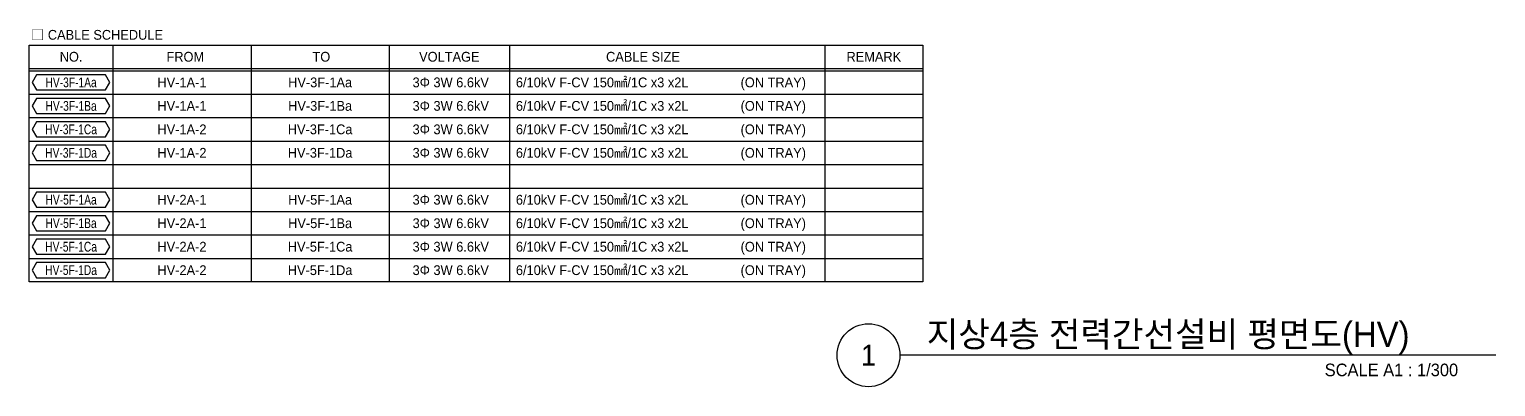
# Model space of a CAD drawing. Header units: millimetres. Extents: x 14100 to 374841, y -351975 to 881100.
# Drawn here: x 30653 to 135622, y 365250 to 390829 of the extents above; entities that cross this region are included whole.
import ezdxf
from ezdxf.enums import TextEntityAlignment as Align

# ---------------------------------------------------------------- set-up
doc = ezdxf.new("R2010")
doc.units = ezdxf.units.MM
doc.header["$LTSCALE"] = 150
for name, color, linetype in [('-----29 Cable Schedule', 1, 'Continuous'), ('-----29 Indicator', 1, 'Continuous'), ('-----29 주기', 1, 'Continuous'), ('-----30 Text', 2, 'Continuous'), ('-----41 Drawing Title', 2, 'Continuous')]:
    doc.layers.add(name, color=color, linetype=linetype)
doc.styles.add('ELEC', font='')
doc.styles.get('ELEC').set_extended_font_data('Dotum')

msp = doc.modelspace()

# ---------------------------------------------------------------- linework, layer by layer
at = {"layer": '-----29 Cable Schedule'}
for p, q in [((36633, 389706), (36633, 387870)), ((46524, 389706), (46524, 387870)), ((56416, 389706), (56416, 387870)), ((65027, 389706), (65027, 387870)), ((87607, 389706), (87607, 387870))]:
    msp.add_line(p, q, dxfattribs=at)
at = {"layer": '-----29 Cable Schedule', "color": 3}
for p, q in [((30653, 388026), (94607, 388026)), ((30653, 387870), (94607, 387870))]:
    msp.add_line(p, q, dxfattribs=at)
at = {"layer": '-----29 Cable Schedule', "color": 1}
for p, q in [((36633, 387870), (36633, 372750)), ((46524, 387870), (46524, 372750)), ((56416, 387870), (56416, 372750)), ((65027, 387870), (65027, 372750)), ((87607, 387870), (87607, 372750)), ((30653, 386190), (94607, 386190)), ((30653, 384510), (94607, 384510)), ((30653, 382830), (94607, 382830)), ((30653, 381150), (94607, 381150)), ((30653, 379470), (94607, 379470)), ((30653, 377790), (94607, 377790)), ((30653, 376110), (94607, 376110)), ((30653, 374430), (94607, 374430))]:
    msp.add_line(p, q, dxfattribs=at)
at = {"layer": '-----29 Cable Schedule', "color": 3, "elevation": 0}
msp.add_lwpolyline([(30653, 389706), (94607, 389706), (94607, 372750), (30653, 372750)], close=True, dxfattribs=at)
at = {"layer": '-----29 주기', "elevation": 0}
for points in [[(31174, 387569), (30862, 387030), (31174, 386491), (36112, 386491), (36424, 387030), (36112, 387569)], [(31174, 385889), (30862, 385350), (31174, 384811), (36112, 384811), (36424, 385350), (36112, 385889)], [(31174, 384209), (30862, 383670), (31174, 383131), (36112, 383131), (36424, 383670), (36112, 384209)], [(31174, 382529), (30862, 381990), (31174, 381451), (36112, 381451), (36424, 381990), (36112, 382529)], [(31174, 379169), (30862, 378630), (31174, 378091), (36112, 378091), (36424, 378630), (36112, 379169)], [(31174, 377489), (30862, 376950), (31174, 376411), (36112, 376411), (36424, 376950), (36112, 377489)], [(31174, 375809), (30862, 375270), (31174, 374731), (36112, 374731), (36424, 375270), (36112, 375809)], [(31174, 374129), (30862, 373590), (31174, 373051), (36112, 373051), (36424, 373590), (36112, 374129)]]:
    msp.add_lwpolyline(points, close=True, dxfattribs=at)
at = {"layer": '-----41 Drawing Title', "color": 7}
msp.add_line((135622, 367500), (92978, 367500), dxfattribs=at)
msp.add_circle((90728, 367500), 2250, dxfattribs=at)

# ---------------------------------------------------------------- texts
at = {"layer": '-----29 Indicator', "color": 2, "linetype": 'Continuous', "style": 'ELEC'}
msp.add_text('□ CABLE SCHEDULE', height=700, dxfattribs=at).set_placement((30769, 390435), align=Align.MIDDLE_LEFT)
at = {"layer": '-----30 Text', "style": 'ELEC'}
msp.add_text('NO.', height=700, dxfattribs=at).set_placement((33643, 388866), align=Align.MIDDLE)
for s, p in [('FROM', (41819, 388866)), ('TO', (51559, 388866)), ('VOLTAGE', (60719, 388866)), ('CABLE SIZE', (74584, 388866)), ('REMARK', (91107, 388866)), ('HV-1A-1', (41579, 387030)), ('HV-3F-1Aa', (51470, 387030)), ('3Φ 3W 6.6kV', (60821, 387030)), ('HV-1A-1', (41579, 385350)), ('HV-3F-1Ba', (51470, 385350)), ('3Φ 3W 6.6kV', (60821, 385350)), ('HV-1A-2', (41579, 383670)), ('HV-3F-1Ca', (51470, 383670)), ('3Φ 3W 6.6kV', (60821, 383670)), ('HV-1A-2', (41579, 381990)), ('HV-3F-1Da', (51470, 381990)), ('3Φ 3W 6.6kV', (60821, 381990)), ('HV-2A-1', (41579, 378630)), ('HV-5F-1Aa', (51470, 378630)), ('3Φ 3W 6.6kV', (60821, 378630)), ('HV-2A-1', (41579, 376950)), ('HV-5F-1Ba', (51470, 376950)), ('3Φ 3W 6.6kV', (60821, 376950)), ('HV-2A-2', (41579, 375270)), ('HV-5F-1Ca', (51470, 375270)), ('3Φ 3W 6.6kV', (60821, 375270)), ('HV-2A-2', (41579, 373590)), ('HV-5F-1Da', (51470, 373590)), ('3Φ 3W 6.6kV', (60821, 373590))]:
    msp.add_text(s, height=700, dxfattribs=at).set_placement(p, align=Align.MIDDLE_CENTER)
at = {"layer": '-----30 Text', "linetype": 'Continuous', "style": 'ELEC', "width": 0.8}
for s, p in [('HV-3F-1Aa', (33643, 387030)), ('HV-3F-1Ba', (33643, 385350)), ('HV-3F-1Ca', (33643, 383670)), ('HV-3F-1Da', (33643, 381990)), ('HV-5F-1Aa', (33643, 378630)), ('HV-5F-1Ba', (33643, 376950)), ('HV-5F-1Ca', (33643, 375270)), ('HV-5F-1Da', (33643, 373590))]:
    msp.add_text(s, height=700, dxfattribs=at).set_placement(p, align=Align.MIDDLE)
at = {"layer": '-----30 Text', "style": 'ELEC'}
for p in [(65484, 387030), (65484, 385350), (65484, 383670), (65484, 381990), (65484, 378630), (65484, 376950), (65484, 375270), (65484, 373590)]:
    msp.add_text('6/10kV F-CV 150㎟/1C x3 x2L', height=700, dxfattribs=at).set_placement(p, align=Align.MIDDLE_LEFT)
for p in [(86249, 387030), (86249, 385350), (86249, 383670), (86249, 381990), (86249, 378630), (86249, 376950), (86249, 375270), (86249, 373590)]:
    msp.add_text('(ON TRAY)', height=700, dxfattribs=at).set_placement(p, align=Align.MIDDLE_RIGHT)
at = {"layer": '-----41 Drawing Title', "color": 2, "style": 'ELEC'}
msp.add_text('지상4층 전력간선설비 평면도(HV)', height=1800, dxfattribs=at).set_placement((94895, 368100))
at = {"layer": '-----41 Drawing Title', "color": 7, "style": 'ELEC'}
msp.add_text('1', height=1500, dxfattribs=at).set_placement((90728, 367500), align=Align.MIDDLE)
at = {"layer": '-----41 Drawing Title', "style": 'ELEC'}
msp.add_text('SCALE A1 : 1/300', height=900, dxfattribs=at).set_placement((132937, 366000), align=Align.RIGHT)

doc.saveas('drawing.dxf')
